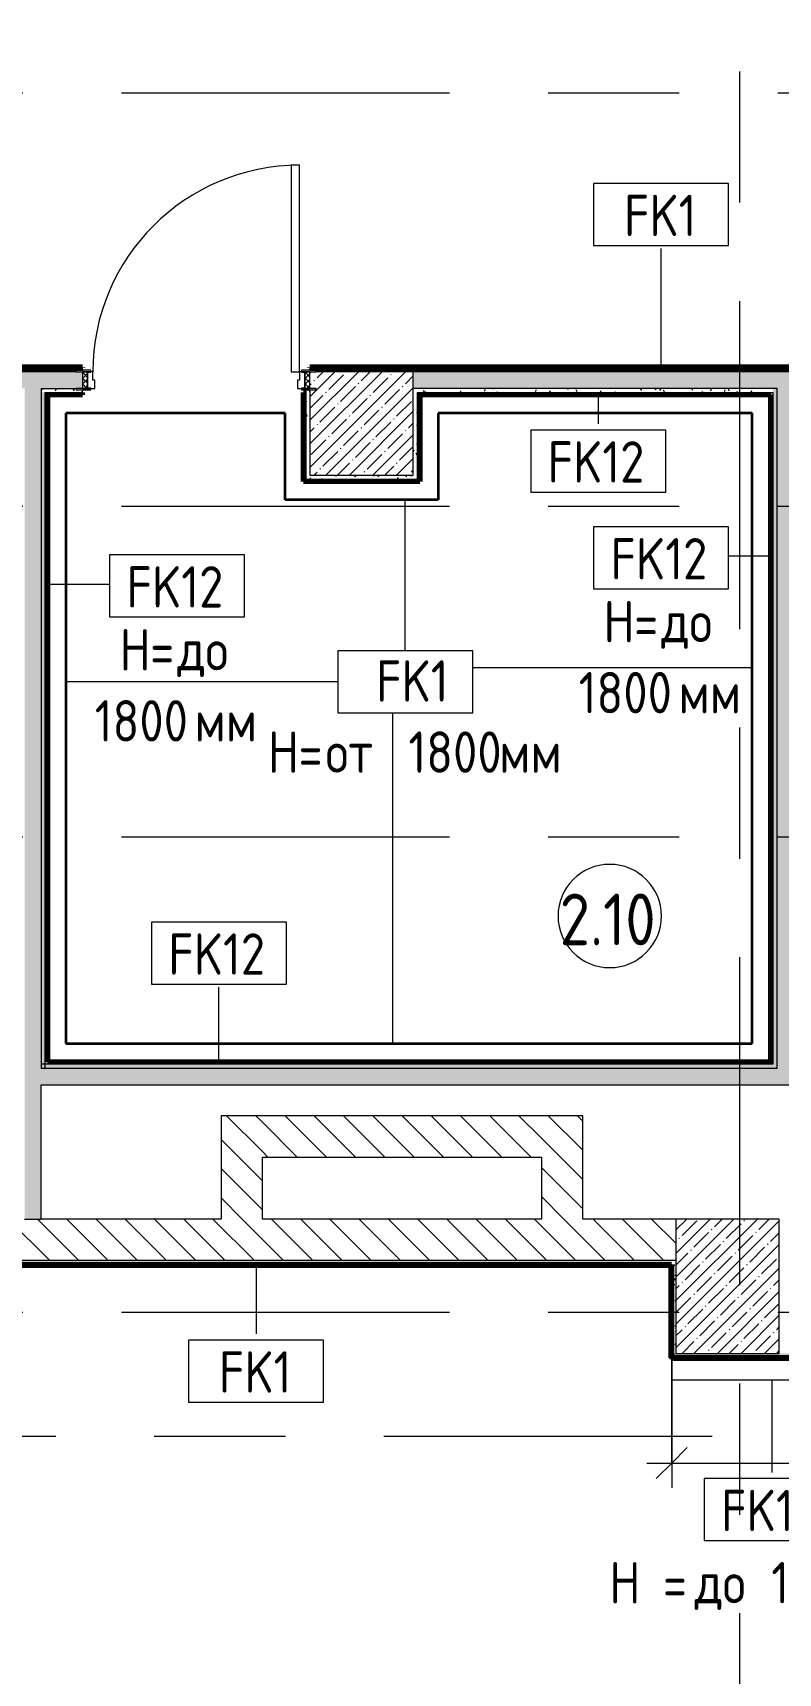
# Model space of a CAD drawing. Header units: millimetres. Extents: x 35157 to 232994, y -8553 to 29000.
# Drawn here: x 77240 to 80845, y 9352 to 17291 of the extents above; entities that cross this region are included whole.
import ezdxf

# ---------------------------------------------------------------- set-up
doc = ezdxf.new("R2010")
doc.units = ezdxf.units.MM
doc.linetypes.add('Осевая', pattern=[3175, 635, -476.25, 1587.5, -476.25])
for name, color, linetype, lineweight in [('A-ANNO-DIMS', 7, 'Continuous', 9), ('A-ANNO-DIMS-100', 7, 'Continuous', 9), ('A-AREA-IDEN', 7, 'Continuous', 9), ('A-DETL', 7, 'Continuous', 9), ('A-DETL-1', 7, 'Continuous', 35), ('A-DETL-2', 7, 'Continuous', 13), ('A-DOOR', 7, 'Continuous', 9), ('A-DOOR-2', 7, 'Continuous', 13), ('A-DOOR-FRAM', 7, 'Continuous', 13), ('A-DOOR-FRAM-1', 7, 'Continuous', 9), ('A-WALL', 7, 'Continuous', 9), ('A-WALL-IDEN', 7, 'Continuous', 9), ('I-WALL', 7, 'Continuous', 9), ('S-COLS', 7, 'Continuous', 9), ('Оси-2', 7, 'Осевая', 9)]:
    doc.layers.add(name, color=color, linetype=linetype, lineweight=lineweight)
for name, color, linetype, lineweight, true_color in [('A-WALL-4', 7, 'Continuous', 9, 0xff80c0), ('G-ANNO-TEXT-1', 7, 'Continuous', 9, 0x3c3c3c), ('I-WALL-10', 7, 'Continuous', 53, 0xff80c0), ('I-WALL-16', 7, 'Continuous', 70, 0x3f92ba), ('I-WALL-20', 1, 'Continuous', 53, 0xff0000), ('I-WALL-3', 7, 'Continuous', 9, 0x3f92ba), ('I-WALL-4', 1, 'Continuous', 9, 0xff0000), ('I-WALL-5', 7, 'Continuous', 9, 0xc0c0c0), ('I-WALL-9', 7, 'Continuous', 80, 0xff80c0)]:
    doc.layers.add(name, color=color, linetype=linetype, lineweight=lineweight, true_color=true_color)
doc.styles.add('GOST Common', font='GOST_Common.ttf', dxfattribs={"width": 0.9, "height": 200})
doc.styles.add('GOST Common_1', font='GOST_Common.ttf', dxfattribs={"width": 0.9, "height": 250})
doc.styles.add('ISOCPEUR_1', font='isocpeur.ttf', dxfattribs={"width": 0.9, "height": 200})
doc.dimstyles.new('ISO-2_0_0_9К_Средний_округл2', dxfattribs={"dimscale": 304.8, "dimtxt": 199.196235, "dimasz": 0.492126, "dimexe": 0.393701, "dimexo": 0, "dimgap": 0, "dimtad": 1, "dimdec": 0, "dimrnd": 10, "dimzin": 0, "dimdsep": 46, "dimtxsty": 'ISOCPEUR_1', "dimblk1": 'OBLIQUE', "dimblk2": 'OBLIQUE', "dimsah": 1, "dimcen": 0.09, "dimdle": 0.393701, "dimazin": 0, "dimtfac": 1, "dimtdec": 4, "dimtix": 1, "dimtmove": 0, "dimatfit": 3, "dimfxl": 1, "dimtvp": 1, "dimtolj": 1, "dimtzin": 0, "dimarcsym": 2})
pattern_1 = [(135, (0, 0), (-70.71068, -70.71068), [])]
pattern_2 = [(135, (0, 0), (-75.43415, -75.43415), [106.68, -17.78, 3.556, -17.78]), (135, (0, 75.39), (-75.43415, -75.43415), []), (50, (0, 0), (127.52922, -11.15758), [13.335, -146.685]), (355, (0, 0), (-24.66966, 133.74002), [10.668, -117.348]), (100.451, (10.63, -0.93), (102.85973, 122.58178), [11.333, -124.663]), (46.184, (0, 35.56), (189.75516, -29.43036), [20.002, -220.027]), (96.636, (15.81, 33.1), (166.1822, 173.1996), [17, -186.995]), (351.184, (0, 35.56), (166.18393, 173.19757), [16.002, -176.022]), (21, (17.78, 26.67), (106.13027, -71.58603), [13.335, -146.685]), (326, (17.78, 26.67), (43.26188, 128.93175), [10.668, -117.348]), (71.451, (26.62, 20.7), (149.39198, 57.34505), [11.333, -124.663]), (37.5, (0, 0), (2.162228, 59.188357), [3.353, -112.573, 3.353, -115.773, -117.793]), (37.5, (0, 0), (2.162228, 59.188357), [-235.052, 3.353, -114.44]), (7.5, (0, 0), (46.773857, 70.126152), [3.353, -64.567, 3.353, -109.906, -44.894]), (7.5, (0, 0), (46.773857, 70.126152), [-181.178, 3.353, -41.542]), (327.5, (-39.65, 0), (94.91367, -4.010093), [3.353, -41.097, 3.353, -135.331, -184.023]), (327.5, (-39.65, 0), (94.91367, -4.010093), [-183.134, 3.353, -180.67]), (317.5, (-57.43, 0), (103.69057, 17.79882), [3.353, -54.432, 3.353, -88.748, -130.683]), (317.5, (-57.43, 0), (103.69057, 17.79882), [-149.885, 3.353, -127.33])]
pattern_3 = [(0, (0, 0), (121.92, 30.48), [10.058, -81.382, 10.058, -81.382, -487.68]), (0, (0, 0), (121.92, 30.48), [-182.88, 10.058, -172.822, 10.058, -81.382, -213.36]), (0, (0, 0), (121.92, 30.48), [-457.2, 10.058, -50.902, 10.058, -142.342]), (120, (45.72, 15.24), (-87.356454, 90.345817), [10.058, -81.382, 10.058, -81.382, -487.68]), (120, (45.72, 15.24), (-87.356454, 90.345817), [-182.88, 10.058, -172.822, 10.058, -81.382, -213.36]), (120, (45.72, 15.24), (-87.356454, 90.345817), [-457.2, 10.058, -50.902, 10.058, -142.342]), (240, (60.96, 76.2), (-34.563546, -120.825817), [10.058, -81.382, 10.058, -81.382, -487.68]), (240, (60.96, 76.2), (-34.563546, -120.825817), [-182.88, 10.058, -172.822, 10.058, -81.382, -213.36]), (240, (60.96, 76.2), (-34.563546, -120.825817), [-457.2, 10.058, -50.902, 10.058, -142.342])]

# ---------------------------------------------------------------- blocks, each defined once
blk = doc.blocks.new('BSC_Колонна _Прямоугольная - 500х500-V30-План отделки стен 2 этажа в осях 12-23')
at = {"layer": 'S-COLS'}
h = blk.add_hatch(dxfattribs=at)
h.set_pattern_fill('FP_47', color=256, style=0, pattern_type=2)
h.set_pattern_definition([(45, (-78830, -15400), (-57.02463, 57.02463), []), (45, (-78772.975, -15400), (-57.02463, 57.02463), [100.806, -20.161, 3.353, -16.808])])
h.paths.add_polyline_path([(-250, -250), (250, -250), (250, 250), (-250, 250), (-250, 170), (-220, 170), (-220, 162), (-250, 162)])
for p, q in [((250, 250), (-220, 250)), ((250, -250), (250, 250)), ((-250, 162), (-250, -250)), ((-250, -250), (250, -250))]:
    blk.add_line(p, q, dxfattribs=at)
blk = doc.blocks.new('110_Дверь_СКБ_1Ст_Внутренняя1 - Д-4 _л_ 1100x2100h_су мгн-32399984-План отделки стен 2 этажа в осях 12-23')
at = {"layer": 'A-DOOR'}
h = blk.add_hatch(dxfattribs=at)
h.set_pattern_fill('FP_39', color=256, style=0, pattern_type=2)
h.set_pattern_definition([(135, (1751.41, 104.685), (-14.14214, -14.14214), []), (225, (1751.41, 104.685), (14.14214, -14.14214), [])])
h.paths.add_polyline_path([(562.5, -40), (562.5, 40), (537.5, 40), (537.5, -40)])
at = {"layer": 'A-DOOR-FRAM-1'}
h = blk.add_hatch(dxfattribs=at)
h.set_pattern_fill('FP_40', color=256, style=0, pattern_type=2)
h.set_pattern_definition([(45, (-371.384, 104.685), (-14.1421, 14.1421), []), (135, (-371.384, 104.685), (-14.1421, -14.1421), [])])
h.paths.add_polyline_path([(-512.5, -40), (-512.5, 40), (-537.5, 40), (-537.5, -40)])
at = {"layer": 'A-DOOR'}
blk.add_arc((512.5, 40), 1000, 90, 180, dxfattribs=at)
at = {"layer": 'A-DOOR-2'}
for p, q in [((512.5, 1040), (472.5, 1040)), ((472.5, 1040), (472.5, 40)), ((512.5, 40), (512.5, 1040)), ((472.5, 40), (512.5, 40))]:
    blk.add_line(p, q, dxfattribs=at)
at = {"layer": 'A-DOOR-FRAM'}
for p, q in [((-497.5, 48), (-567.5, 48)), ((-567.5, 48), (-567.5, 40)), ((-567.5, 40), (-497.5, 40)), ((-512.5, 40), (-537.5, 40)), ((-537.5, 40), (-537.5, -40)), ((-487.5, 40), (-512.5, 40)), ((-512.5, 40), (-512.5, -40)), ((-512.5, -40), (-512.5, 40)), ((-497.5, 40), (-512.5, 40)), ((-512.5, 40), (-512.5, 39)), ((-512.5, 39), (-497.5, 39)), ((-497.5, 40), (-497.5, 48)), ((-497.5, 39), (-497.5, 40)), ((-487.5, 0), (-487.5, 40)), ((-477.5, 0), (-487.5, 0)), ((-477.5, -40), (-477.5, 0)), ((512.5, 0), (502.5, 0)), ((502.5, 0), (502.5, -40)), ((512.5, 40), (512.5, 0)), ((537.5, 40), (512.5, 40)), ((592.5, 48), (522.5, 48)), ((522.5, 48), (522.5, 40)), ((537.5, 40), (522.5, 40)), ((522.5, 40), (522.5, 39)), ((522.5, 40), (592.5, 40)), ((522.5, 39), (537.5, 39)), ((537.5, -40), (537.5, 40)), ((562.5, 40), (537.5, 40)), ((537.5, 40), (537.5, -40)), ((537.5, 39), (537.5, 40)), ((562.5, -40), (562.5, 40)), ((592.5, 40), (592.5, 48)), ((-497.5, -40), (-567.5, -40)), ((-567.5, -40), (-567.5, -48)), ((-567.5, -48), (-497.5, -48)), ((-537.5, -40), (-512.5, -40)), ((-497.5, -39), (-512.5, -39)), ((-512.5, -39), (-512.5, -40)), ((-512.5, -40), (-477.5, -40)), ((-512.5, -40), (-497.5, -40)), ((-497.5, -40), (-497.5, -39)), ((-497.5, -48), (-497.5, -40)), ((502.5, -40), (537.5, -40)), ((537.5, -39), (522.5, -39)), ((522.5, -39), (522.5, -40)), ((522.5, -40), (537.5, -40)), ((592.5, -40), (522.5, -40)), ((522.5, -40), (522.5, -48)), ((522.5, -48), (592.5, -48)), ((537.5, -40), (537.5, -39)), ((537.5, -40), (562.5, -40)), ((592.5, -48), (592.5, -40))]:
    blk.add_line(p, q, dxfattribs=at)
blk = doc.blocks.new('BSC_Колонна _Прямоугольная - 650х500-V41-План отделки стен 2 этажа в осях 12-23')
at = {"layer": 'S-COLS'}
h = blk.add_hatch(dxfattribs=at)
h.set_pattern_fill('FP_60', color=256, style=0, pattern_type=2)
h.set_pattern_definition([(135, (11225, -80600), (-57.02463, -57.02463), []), (135, (11225, -80542.975), (-57.02463, -57.02463), [100.806, -20.161, 3.353, -16.808])])
h.paths.add_polyline_path([(325, -250), (325, 250), (-325, 250), (-325, -250)])
for p, q in [((325, 250), (-325, 250)), ((-325, 250), (-325, -250)), ((325, -250), (325, 250)), ((-325, -250), (325, -250))]:
    blk.add_line(p, q, dxfattribs=at)
blk = doc.blocks.new('М_стена_0001 - Типоразмер_без рамки-25382661-План отделки стен 2 этажа в осях 12-23')
at = {"layer": 'A-WALL-IDEN'}
for p, q in [((3.258, 1.523), (-3.273, 1.523)), ((-3.273, 1.523), (-3.273, -1.477)), ((3.258, -1.477), (3.258, 1.523)), ((-3.273, -1.477), (3.258, -1.477))]:
    blk.add_line(p, q, dxfattribs=at)
blk = doc.blocks.new('Марка_Помещения - Номер-25198446-План отделки стен 2 этажа в осях 12-23')
at = {"layer": 'A-AREA-IDEN'}
for start, end in [(360, 180), (180, 360)]:
    blk.add_arc((0, 0), 2.5, start, end, dxfattribs=at)
blk = doc.blocks.new('DIMBLOCK38-План отделки стен 2 этажа в осях 12-23')
at = {"layer": 'A-ANNO-DIMS-100'}
for p, q in [((80330, 10872), (80330, 10249.2)), ((80330, 10369.2), (80330, 10872)), ((82129.5, 10872), (82129.5, 10249.2)), ((82129.5, 10369.2), (82129.5, 10872)), ((80210, 10369.2), (82249.5, 10369.2))]:
    blk.add_line(p, q, dxfattribs=at)
at = {"layer": 'A-ANNO-DIMS-100', "lineweight": 20}
for p, q in [((80330, 10369.2), (80405, 10444.2)), ((82129.5, 10369.2), (82204.5, 10444.2)), ((80330, 10369.2), (80255, 10294.2)), ((82129.5, 10369.2), (82054.5, 10294.2))]:
    blk.add_line(p, q, dxfattribs=at)
at = {"layer": 'A-ANNO-DIMS-100', "color": 0, "insert": (80994.2, 10630.5), "char_height": 200, "width": 565.411, "attachment_point": 1, "line_spacing_factor": 1.149209, "style": 'ISOCPEUR_1'}
blk.add_mtext('1800', dxfattribs=at)
blk = doc.blocks.new('_Oblique')
at = {"color": 0, "linetype": 'ByBlock', "lineweight": -2}
blk.add_line((-0.5, -0.5), (0.5, 0.5), dxfattribs=at)

msp = doc.modelspace()

# ---------------------------------------------------------------- hatches: boundary and pattern name
at = {"layer": 'I-WALL'}
h = msp.add_hatch(dxfattribs=at)
h.set_pattern_fill('FP_63', color=256, style=0, pattern_type=2)
h.set_pattern_definition(pattern_3)
h.paths.add_polyline_path([(83000, 15650), (83000, 15670), (82580, 15670), (82580, 15658), (82610, 15658), (82610, 15650)])
h.paths.add_polyline_path([(81450, 15650), (81450, 15658), (81480, 15658), (81480, 15670), (78580, 15670), (78580, 15658), (78610, 15658), (78610, 15650), (80235.5, 15650)])
h.paths.add_polyline_path([(77450, 15650), (77450, 15658), (77480, 15658), (77480, 15670), (77124.8, 15670), (77124.8, 15658), (77154.8, 15658), (77154.8, 15650), (77234.8, 15650)])
h.paths.add_polyline_path([(75560, 15650), (75994.8, 15650), (75994.8, 15658), (76024.8, 15658), (76024.8, 15670), (73540, 15670), (73540, 15650), (74234.2, 15650)])
h = msp.add_hatch(dxfattribs=at)
h.set_pattern_fill('FP_28', color=256, style=0, pattern_type=2)
h.set_pattern_definition(pattern_2)
h.paths.add_polyline_path([(84200, 15570), (84200, 15650), (82580, 15650), (82580, 15570), (84180, 15570)])
h.paths.add_polyline_path([(75560, 15570), (76024.8, 15570), (76024.8, 15650), (75560, 15650)])
h.paths.add_polyline_path([(77199.8, 15570), (77480, 15570), (77480, 15650), (77124.8, 15650), (77124.8, 15570), (77179.8, 15570)])
h.paths.add_polyline_path([(81450, 15570), (81480, 15570), (81480, 15650), (79080, 15650), (79080, 15570), (80919.8, 15570)])
h = msp.add_hatch(dxfattribs=at)
h.set_pattern_fill('FP_28', color=256, style=0, pattern_type=2)
h.set_pattern_definition(pattern_2)
h.paths.add_polyline_path([(77279.8, 11550), (77279.8, 15570), (77199.8, 15570), (77199.8, 11550), (77234.8, 11550)])
h = msp.add_hatch(dxfattribs=at)
h.set_pattern_fill('FP_63', color=256, style=0, pattern_type=2)
h.set_pattern_definition(pattern_3)
h.paths.add_polyline_path([(77299.8, 15550), (77480, 15550), (77480, 15562), (77450, 15562), (77450, 15570), (77279.8, 15570), (77279.8, 15550)])
h = msp.add_hatch(dxfattribs=at)
h.set_pattern_fill('FP_63', color=256, style=0, pattern_type=2)
h.set_pattern_definition(pattern_3)
h.paths.add_polyline_path([(78580, 15150), (78580, 15562), (78560, 15562), (78560, 15150)])
h = msp.add_hatch(dxfattribs=at)
h.set_pattern_fill('FP_63', color=256, style=0, pattern_type=2)
h.set_pattern_definition(pattern_3)
h.paths.add_polyline_path([(79100, 15550), (80819.8, 15550), (80819.8, 15570), (79080, 15570), (79080, 15550)])
h = msp.add_hatch(dxfattribs=at)
h.set_pattern_fill('FP_63', color=256, style=0, pattern_type=2)
h.set_pattern_definition(pattern_3)
h.paths.add_polyline_path([(80819.8, 12300), (80839.8, 12300), (80839.8, 15570), (80819.8, 15570), (80819.8, 14336.8)])
h = msp.add_hatch(dxfattribs=at)
h.set_pattern_fill('FP_28', color=256, style=0, pattern_type=2)
h.set_pattern_definition(pattern_2)
h.paths.add_polyline_path([(80839.8, 12280), (80919.8, 12280), (80919.8, 15570), (80839.8, 15570), (80839.8, 12300)])
h = msp.add_hatch(dxfattribs=at)
h.set_pattern_fill('FP_63', color=256, style=0, pattern_type=2)
h.set_pattern_definition(pattern_3)
h.paths.add_polyline_path([(77299.8, 12280), (77299.8, 15550), (77279.8, 15550), (77279.8, 12280)])
h = msp.add_hatch(dxfattribs=at)
h.set_pattern_fill('FP_63', color=256, style=0, pattern_type=2)
h.set_pattern_definition(pattern_3)
h.paths.add_polyline_path([(79100, 15130), (79100, 15550), (79080, 15550), (79080, 15130)])
h = msp.add_hatch(dxfattribs=at)
h.set_pattern_fill('FP_63', color=256, style=0, pattern_type=2)
h.set_pattern_definition(pattern_3)
h.paths.add_polyline_path([(78560, 15130), (79080, 15130), (79080, 15150), (78560, 15150)])
h = msp.add_hatch(dxfattribs=at)
h.set_pattern_fill('FP_63', color=256, style=0, pattern_type=2)
h.set_pattern_definition(pattern_3)
h.paths.add_polyline_path([(77299.8, 12280), (80839.8, 12280), (80839.8, 12300), (77279.8, 12300), (77279.8, 12280)])
h = msp.add_hatch(dxfattribs=at)
h.set_pattern_fill('FP_28', color=256, style=0, pattern_type=2)
h.set_pattern_definition(pattern_2)
h.paths.add_polyline_path([(84480, 12200), (84480, 12280), (77279.8, 12280), (77279.8, 12200), (83236.2, 12200)])
h = msp.add_hatch(dxfattribs=at)
h.set_pattern_fill('FP_20', color=256, style=0, pattern_type=2)
h.set_pattern_definition(pattern_1)
h.paths.add_polyline_path([(78350, 11550), (78350, 12050), (78150, 12050), (78150, 11550)])
h = msp.add_hatch(dxfattribs=at)
h.set_pattern_fill('FP_20', color=256, style=0, pattern_type=2)
h.set_pattern_definition(pattern_1)
h.paths.add_polyline_path([(78350, 11850), (79700, 11850), (79700, 12050), (78350, 12050)])
h = msp.add_hatch(dxfattribs=at)
h.set_pattern_fill('FP_20', color=256, style=0, pattern_type=2)
h.set_pattern_definition(pattern_1)
h.paths.add_polyline_path([(79900, 11550), (79900, 12050), (79700, 12050), (79700, 11550)])
h = msp.add_hatch(dxfattribs=at)
h.set_pattern_fill('FP_20', color=256, style=0, pattern_type=2)
h.set_pattern_definition(pattern_1)
h.paths.add_polyline_path([(80350, 11350), (80350, 11550), (75980, 11550), (75980, 11350), (80330, 11350)])
h = msp.add_hatch(dxfattribs=at)
h.set_pattern_fill('FP_63', color=256, style=0, pattern_type=2)
h.set_pattern_definition(pattern_3)
h.paths.add_polyline_path([(80329, 11330), (80330, 11330), (80330, 11350), (75980, 11350), (75980, 11330), (80235.5, 11330)])
h = msp.add_hatch(dxfattribs=at)
h.set_pattern_fill('FP_63', color=256, style=0, pattern_type=2)
h.set_pattern_definition(pattern_3)
h.paths.add_polyline_path([(80350, 10900), (80350, 11350), (80330, 11350), (80330, 10900)])
h = msp.add_hatch(dxfattribs=at)
h.set_pattern_fill('FP_63', color=256, style=0, pattern_type=2)
h.set_pattern_definition(pattern_3)
h.paths.add_polyline_path([(84459, 10880), (84460, 10880), (84460, 10900), (80330, 10900), (80330, 10880), (83236.2, 10880)])
at = {"layer": 'I-WALL-3'}
for points in [[(77310.8, 12300), (77310.8, 15550), (77299.8, 15550), (77299.8, 12300)], [(77480, 15539), (77480, 15550), (77310.8, 15550), (77310.8, 15539)], [(78560, 15130), (78560, 15550), (78549, 15550), (78549, 15130)], [(80808.8, 15539), (80808.8, 15550), (79100, 15550), (79100, 15539), (80235.5, 15539)], [(79111, 15119), (79111, 15539), (79100, 15539), (79100, 15119)], [(80808.8, 12311), (80819.8, 12311), (80819.8, 15550), (80808.8, 15550), (80808.8, 14336.8)], [(79100, 15119), (79100, 15130), (78549, 15130), (78549, 15119), (78735.2, 15119)], [(80819.8, 12300), (80819.8, 12311), (77310.8, 12311), (77310.8, 12300), (80235.5, 12300)]]:
    msp.add_hatch(color=256, dxfattribs=at).paths.add_polyline_path(points)
at = {"layer": 'I-WALL-4'}
msp.add_hatch(color=256, dxfattribs=at).paths.add_polyline_path([(82129.5, 10872), (82129.5, 10880), (80330, 10879), (80330, 10872)])

# ---------------------------------------------------------------- linework, layer by layer
at = {"layer": 'A-DETL'}
for p, q in [((79041.1, 14299.8), (79041.1, 15030)), ((79367.6, 14299.8), (78714.5, 14299.8)), ((78714.5, 14299.8), (78714.5, 13999.8)), ((79367.6, 13999.8), (79367.6, 14299.8)), ((79367.6, 14219), (80719.8, 14219)), ((78714.5, 14149.8), (77399.8, 14149.8)), ((78714.5, 13999.8), (79367.6, 13999.8)), ((78980, 13999.8), (78980, 12400))]:
    msp.add_line(p, q, dxfattribs=at)
at = {"layer": 'A-DETL-1'}
for p, q in [((77399.8, 15450), (77399.8, 12400)), ((78460, 15450), (77399.8, 15450)), ((78460, 15030), (78460, 15450)), ((80719.8, 15450), (79200, 15450)), ((79200, 15450), (79200, 15030)), ((80719.8, 12400), (80719.8, 15450)), ((79200, 15030), (78460, 15030)), ((77399.8, 12400), (80719.8, 12400))]:
    msp.add_line(p, q, dxfattribs=at)
at = {"layer": 'A-DETL-2'}
msp.add_line((80329, 10772), (82129.5, 10772), dxfattribs=at)
at = {"layer": 'A-WALL'}
for p, q in [((77450, 15650), (77154.8, 15650)), ((81450, 15650), (79080, 15650)), ((77279.8, 15570), (77450, 15570)), ((77279.8, 15570), (77279.8, 12280)), ((80839.8, 15570), (79080, 15570)), ((80839.8, 12280), (80839.8, 15570)), ((77279.8, 12280), (77279.8, 12280)), ((77299.8, 12280), (80839.8, 12280)), ((77199.8, 11550), (77279.8, 11550)), ((80350, 11350), (75980, 11350)), ((76000, 11330), (80330, 11330)), ((80330, 11330), (80330, 10900))]:
    msp.add_line(p, q, dxfattribs=at)
at = {"layer": 'A-WALL-4'}
msp.add_line((84459, 10880), (80330, 10880), dxfattribs=at)
at = {"layer": 'A-WALL-IDEN'}
for p, q in [((80278.5, 15670.5), (80278.5, 16247.2)), ((79974.3, 15544.5), (79974.3, 15398.4)), ((80814.3, 14757.9), (80605, 14757.9)), ((77305.3, 14621.6), (77611.2, 14621.6)), ((78139.7, 12305.5), (78139.7, 12672.9)), ((78319.3, 11329.5), (78319.3, 10994.3)), ((80813.7, 10769), (80813.7, 10324.2))]:
    msp.add_line(p, q, dxfattribs=at)
at = {"layer": 'I-WALL-10'}
msp.add_line((80329, 10872), (80329, 10879), dxfattribs=at)
at = {"layer": 'I-WALL-16'}
for p, q in [((77310.8, 15550), (77310.8, 12311)), ((77480, 15539), (77310.8, 15539)), ((77480, 15539), (77480, 15550)), ((78549, 15119), (78549, 15550)), ((78560, 15550), (78549, 15550)), ((80808.8, 15539), (79100, 15539)), ((79111, 15539), (79111, 15119)), ((80808.8, 12311), (80808.8, 15539)), ((79111, 15119), (78549, 15119)), ((77310.8, 12311), (80819.8, 12311))]:
    msp.add_line(p, q, dxfattribs=at)
at = {"layer": 'I-WALL-20'}
for p, q in [((80330, 10880), (80330, 10879)), ((82129.5, 10872), (80329, 10872))]:
    msp.add_line(p, q, dxfattribs=at)
at = {"layer": 'I-WALL-5'}
for p, q in [((77480, 15658), (77480, 15670)), ((78580, 15670), (78580, 15658)), ((77480, 15550), (77480, 15562)), ((78560, 15562), (78560, 15130)), ((77299.8, 15550), (77480, 15550)), ((77299.8, 12280), (77299.8, 15550)), ((79100, 15550), (80819.8, 15550)), ((79100, 15130), (79100, 15550)), ((80819.8, 15550), (80819.8, 12300)), ((78560, 15130), (79100, 15130)), ((80819.8, 12300), (77279.8, 12300)), ((77279.8, 12280), (77299.8, 12280)), ((77279.8, 11550), (77279.8, 12200)), ((77279.8, 12200), (84480, 12200)), ((78150, 12050), (78150, 11550)), ((79900, 12050), (78150, 12050)), ((79900, 11550), (79900, 12050)), ((78350, 11550), (78350, 11850)), ((78350, 11850), (79700, 11850)), ((79700, 11850), (79700, 11550)), ((78150, 11550), (77279.8, 11550)), ((79700, 11550), (78350, 11550)), ((80350, 11550), (79900, 11550))]:
    msp.add_line(p, q, dxfattribs=at)
at = {"layer": 'I-WALL-9'}
for p, q in [((77480, 15671), (77124.8, 15671)), ((77124.8, 15670), (77480, 15670)), ((77480, 15670), (77480, 15671)), ((81480, 15671), (78580, 15671)), ((78580, 15671), (78580, 15670)), ((78580, 15670), (81480, 15670)), ((76000, 11329), (80329, 11329)), ((80329, 10879), (80329, 11330)), ((80329, 10879), (84459, 10879)), ((80330, 10880), (80330, 10900))]:
    msp.add_line(p, q, dxfattribs=at)
at = {"layer": 'Оси-2'}
for p, q in [((80660, 593.7), (80660, 24890.1)), ((38456.8, 17000), (82200, 17000)), ((38456.8, 15000), (81600, 15000)), ((38456.8, 13400), (81600, 13400)), ((38456.8, 11100), (82200, 11100)), ((39726.8, 10500), (82200, 10500))]:
    msp.add_line(p, q, dxfattribs=at)

# ---------------------------------------------------------------- block references
at = {"layer": 'A-AREA-IDEN', "xscale": 99.99999999999993, "yscale": 99.99999999999993, "zscale": 99.99999999999993}
msp.add_blockref('Марка_Помещения - Номер-25198446-План отделки стен 2 этажа в осях 12-23', (80030.1, 13016.5), dxfattribs=at)
at = {"layer": 'A-DOOR'}
msp.add_blockref('110_Дверь_СКБ_1Ст_Внутренняя1 - Д-4 _л_ 1100x2100h_су мгн-32399984-План отделки стен 2 этажа в осях 12-23', (78017.5, 15610), dxfattribs=at)
at = {"layer": 'A-WALL-IDEN', "xscale": 99.99999999999993, "yscale": 99.99999999999993, "zscale": 99.99999999999993}
for p in [(80279.3, 16408.8), (79975.1, 15215.9), (80279.3, 14747.5), (77938.6, 14611.2), (78140.4, 12834.5), (78320.1, 10811.8), (80814.5, 10141.7)]:
    msp.add_blockref('М_стена_0001 - Типоразмер_без рамки-25382661-План отделки стен 2 этажа в осях 12-23', p, dxfattribs=at)
at = {"layer": 'S-COLS'}
msp.add_blockref('BSC_Колонна _Прямоугольная - 500х500-V30-План отделки стен 2 этажа в осях 12-23', (78830, 15400), dxfattribs=at)
at = {"layer": 'S-COLS', "rotation": 270.0000000000007}
msp.add_blockref('BSC_Колонна _Прямоугольная - 650х500-V41-План отделки стен 2 этажа в осях 12-23', (80600, 11225), dxfattribs=at)

# ---------------------------------------------------------------- texts
at = {"layer": 'A-AREA-IDEN', "insert": (79788.2, 13125), "char_height": 250, "width": 606.076, "attachment_point": 1, "style": 'GOST Common_1'}
msp.add_mtext('2.10', dxfattribs=at)
at = {"layer": 'A-WALL-IDEN', "char_height": 200, "attachment_point": 1, "style": 'GOST Common'}
for s, insert, width in [('FK1', (80099, 16506.8), 447.342), ('FK12', (79729.6, 15314), 606.076), ('FK12', (80033.8, 14845.5), 606.076), ('FK12', (77693.1, 14709.2), 606.076), ('FK12', (77895, 12932.5), 606.076), ('FK1', (78139.9, 10909.8), 447.342), ('FK16', (80569, 10239.7), 606.076)]:
    msp.add_mtext(s, dxfattribs=dict(at, insert=insert, width=width))
at = {"layer": 'G-ANNO-TEXT-1', "char_height": 200, "attachment_point": 1, "style": 'GOST Common'}
for s, insert, width in [('\\fGOST Common|b0|i0|c204|p34|;\\W.9;Н', (79999.2, 14541.3), 180.38), ('\\fGOST Common|b0|i0|c204|p34|;\\W.9; ', (80540.9, 14541.3), 79.367), ('\\fGOST Common|b0|i0|c204|p34|;\\W.9;=', (80148, 14541.3), 158.734), ('до', (80279, 14541.3), 317.468), ('\\fGOST Common|b0|i0|c204|p34|;\\W.9;Н', (77658.5, 14405), 180.38), ('\\fGOST Common|b0|i0|c204|p34|;\\W.9; ', (78200.3, 14405), 79.367), ('\\fGOST Common|b0|i0|c204|p34|;\\W.9;=', (77807.3, 14405), 158.734), ('до', (77938.3, 14405), 317.468), ('FK1', (78899.9, 14253.6), 447.342), ('1800', (79880.2, 14197.4), 584.43), ('мм', (80362.4, 14197.4), 360.759), ('1800', (77539.5, 14061), 584.43), ('мм', (78021.7, 14061), 360.759), ('\\fGOST Common|b0|i0|c204|p34|;\\W.9;Н', (78376, 13909.7), 180.38), (' 1800', (78947.5, 13909.7), 663.797), ('\\fGOST Common|b0|i0|c204|p34|;\\W.9;=', (78524.9, 13909.7), 158.734), ('от', (78655.8, 13909.7), 353.544), ('мм', (79495.2, 13909.7), 360.759), ('H = ', (80029.5, 9890.3), 497.848), (' 1800 ', (80702.2, 9890.3), 743.164), ('до', (80440.3, 9890.3), 317.468)]:
    msp.add_mtext(s, dxfattribs=dict(at, insert=insert, width=width))

# ---------------------------------------------------------------- dimensions: what is measured, and where the dimension line sits
at = {"layer": 'A-ANNO-DIMS'}
dim = msp.add_linear_dim(base=(82129.5000277, 10369.2374546), p1=(80330.0000277, 10872.0000053), p2=(82129.5000277, 10872.0000053), dimstyle='ISO-2_0_0_9К_Средний_округл2', override={"dimpost": '<>', "dimfxl": 1799.5}, dxfattribs=at)
dim.commit()
dim.dimension.update_dxf_attribs({"geometry": 'DIMBLOCK38-План отделки стен 2 этажа в осях 12-23', "text_midpoint": (81229.7500277, 10469.2374546)})

doc.saveas('drawing.dxf')
